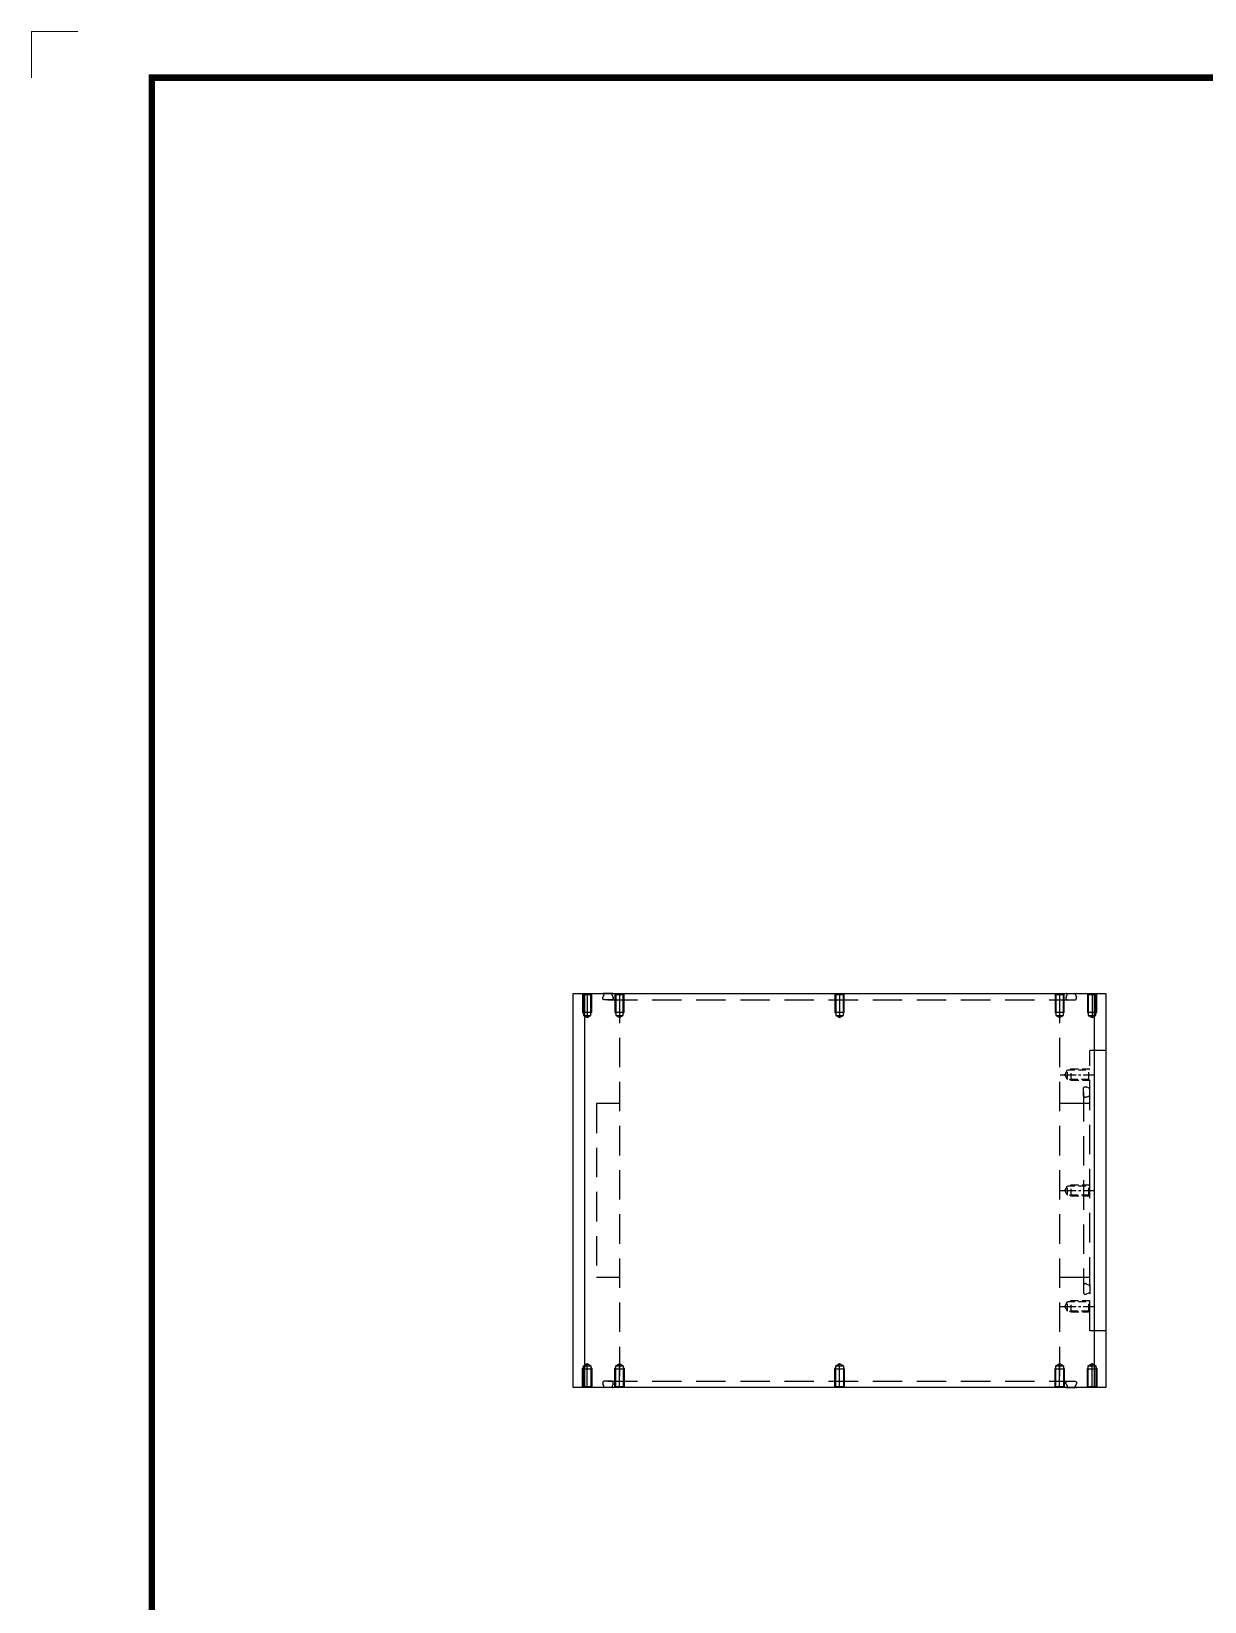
# Model space of a CAD drawing. Header units: millimetres. Extents: x -4251 to 2609, y -1673 to 4048.
# Drawn here: x -4251 to -3744, y 156 to 834 of the extents above; entities that cross this region are included whole.
import ezdxf
from ezdxf.enums import TextEntityAlignment as Align

# ---------------------------------------------------------------- set-up
doc = ezdxf.new("R2010")
doc.units = ezdxf.units.MM
for name, pattern in [('CENTER', [50.8, 31.75, -6.35, 6.35, -6.35]), ('CENTER1', [10, 7, -1, 1, -1]), ('HIDDEN2', [4.7625, 3.175, -1.5875]), ('HIDDENX2', [19.05, 12.7, -6.35])]:
    doc.linetypes.add(name, pattern=pattern)
doc.layers.add('CENTER', color=1, linetype='CENTER')
doc.layers.add('FORMAT-1', color=7, linetype='Continuous')
doc.styles.add('HAN', font='')
doc.styles.get('HAN').set_extended_font_data('GulimChe')

# ---------------------------------------------------------------- blocks, each defined once
blk = doc.blocks.new('A$C4A8E0548')
at = {"color": 2, "linetype": 'HIDDENX2'}
for p, q in [((-2.23, 1.13), (-1.78, 2.14)), ((-2.14, 2.7), (2.14, 2.7)), ((-1.5, 0), (1.5, 0)), ((1.78, 2.14), (2.23, 1.13))]:
    blk.add_line(p, q, dxfattribs=at)
for centre, radius, start, end in [((-1.5, 0.8), 0.8, 156, 228.59038), ((-2.14, 2.3), 0.4, 336, 90), ((-1.5, 0.8), 0.8, 228.59038, 270), ((1.5, 0.8), 0.8, 270, 311.40962), ((2.14, 2.3), 0.4, 90, 204), ((1.5, 0.8), 0.8, 311.40962, 24)]:
    blk.add_arc(centre, radius, start, end, dxfattribs=at)
blk = doc.blocks.new('format-3')
at = {"color": 3, "lineweight": 9}
for p in [(0, 286.3), (5, 291.3)]:
    blk.add_line(p, (0, 291.3), dxfattribs=at)
at = {"layer": 'FORMAT-1', "const_width": 0.7}
blk.add_lwpolyline([(13, 5), (13, 286.3), (414.5, 286.3), (414.5, 5)], close=True, dxfattribs=at)
at = {"style": 'HAN'}
for tag, height, p in [('MODEL-NAME', 3, (386.1, 31.53)), ('SCALE', 2.7, (320.81, 26.29)), ('PART-NAME', 3, (386.1, 26.29)), ('DWG-NO', 3, (386.1, 21.01)), ('DRA-BY', 3, (260.72, 19.44)), ('CH-BY', 3, (277.21, 19.44)), ('APP-BY', 3, (293.7, 19.44)), ('관련업체', 3, (333.52, 9.26)), ('DRA-DATE', 2.5, (260.72, 7.47)), ('CH-DATE', 2.5, (277.21, 7.47)), ('APP-DATE', 2.5, (293.7, 7.47))]:
    blk.add_attdef(tag, text='', height=height, dxfattribs=at).set_placement(p, align=Align.MIDDLE_CENTER)

msp = doc.modelspace()

# ---------------------------------------------------------------- linework, layer by layer
at = {"color": 4}
for p, q in [((-4011.9328, 248.6443, 0), (-4011.9328, 418.6443, 0)), ((-3791.9328, 248.6443, 0), (-3791.9328, 418.6443, 0))]:
    msp.add_line(p, q, dxfattribs=at)
at = {"color": 2, "linetype": 'HIDDENX2'}
for p, q in [((-4001.9328, 415.9443, 0), (-3801.9328, 415.9443, 0)), ((-3996.9328, 418.6443, 0), (-3996.9328, 248.6443, 0)), ((-3806.9328, 418.6443, 0), (-3806.9328, 248.6443, 0)), ((-4012.9328, 410.6443, 0), (-4008.9328, 410.6443, 0)), ((-4012.5539, 409.2443, 0), (-4009.3117, 409.2443, 0)), ((-3998.9328, 410.6443, 0), (-3994.9328, 410.6443, 0)), ((-3998.5539, 409.2443, 0), (-3995.3117, 409.2443, 0)), ((-3903.9328, 410.6443, 0), (-3899.9328, 410.6443, 0)), ((-3903.5539, 409.2443, 0), (-3900.3117, 409.2443, 0)), ((-3808.9328, 410.6443, 0), (-3804.9328, 410.6443, 0)), ((-3808.5539, 409.2443, 0), (-3805.3117, 409.2443, 0)), ((-3794.9328, 410.6443, 0), (-3790.9328, 410.6443, 0)), ((-3794.5539, 409.2443, 0), (-3791.3117, 409.2443, 0)), ((-3793.9328, 273.1443, 0), (-3793.9328, 394.1443, 0)), ((-3786.9328, 394.1443, 0), (-3793.9328, 394.1443, 0)), ((-3796.6328, 376.1443, 0), (-3796.6328, 291.1443, 0)), ((-4006.9328, 371.1443, 0), (-4006.9328, 296.1443, 0)), ((-3996.9328, 371.1443, 0), (-4006.9328, 371.1443, 0)), ((-3793.9328, 371.1443, 0), (-3806.9328, 371.1443, 0)), ((-3996.9328, 296.1443, 0), (-4006.9328, 296.1443, 0)), ((-3793.9328, 296.1443, 0), (-3806.9328, 296.1443, 0)), ((-3786.9328, 273.1443, 0), (-3793.9328, 273.1443, 0)), ((-4012.5539, 258.0443, 0), (-4009.3117, 258.0443, 0)), ((-3998.5539, 258.0443, 0), (-3995.3117, 258.0443, 0)), ((-3903.5539, 258.0443, 0), (-3900.3117, 258.0443, 0)), ((-3808.5539, 258.0443, 0), (-3805.3117, 258.0443, 0)), ((-3794.5539, 258.0443, 0), (-3791.3117, 258.0443, 0)), ((-4012.9328, 256.6443, 0), (-4008.9328, 256.6443, 0)), ((-4001.9328, 251.3443, 0), (-3801.9328, 251.3443, 0)), ((-3998.9328, 256.6443, 0), (-3994.9328, 256.6443, 0)), ((-3903.9328, 256.6443, 0), (-3899.9328, 256.6443, 0)), ((-3808.9328, 256.6443, 0), (-3804.9328, 256.6443, 0)), ((-3794.9328, 256.6443, 0), (-3790.9328, 256.6443, 0))]:
    msp.add_line(p, q, dxfattribs=at)
at = {"color": 1, "linetype": 'CENTER1'}
for p, q in [((-3806.7262, 383.6443, 0), (-3791.9328, 383.6443, 0)), ((-3806.7262, 333.6443, 0), (-3791.9328, 333.6443, 0)), ((-3806.7262, 283.6443, 0), (-3791.9328, 283.6443, 0))]:
    msp.add_line(p, q, dxfattribs=at)
at = {"color": 2, "linetype": 'HIDDEN2'}
for p, q in [((-3803.5328, 381.5773, 0), (-3803.5328, 385.7113, 0)), ((-3801.9328, 381.1443, 0), (-3801.9328, 386.1443, 0)), ((-3803.5328, 331.5773, 0), (-3803.5328, 335.7113, 0)), ((-3801.9328, 331.1443, 0), (-3801.9328, 336.1443, 0)), ((-3803.5328, 281.5773, 0), (-3803.5328, 285.7113, 0)), ((-3801.9328, 281.1443, 0), (-3801.9328, 286.1443, 0))]:
    msp.add_line(p, q, dxfattribs=at)
at = {"color": 4, "elevation": 0}
msp.add_lwpolyline([(-3786.9328, 418.6443), (-3786.9328, 248.6443), (-4016.9328, 248.6443), (-4016.9328, 418.6443)], close=True, dxfattribs=at)
at = {"color": 2, "linetype": 'HIDDENX2', "elevation": 0}
for points in [[(-4012.9328, 418.6443), (-4012.9328, 410.6443), (-4012.5539, 409.9881)], [(-4012.9328, 418.6443), (-4012.5539, 418.2654), (-4009.3117, 418.2654), (-4008.9328, 418.6443)], [(-4012.5539, 418.2654), (-4012.5539, 409.2443), (-4010.9328, 408.3084), (-4009.3117, 409.2443), (-4009.3117, 418.2654)], [(-4009.3117, 409.9881), (-4008.9328, 410.6443), (-4008.9328, 418.6443)], [(-3998.9328, 418.6443), (-3998.9328, 410.6443), (-3998.5539, 409.9881)], [(-3998.9328, 418.6443), (-3998.5539, 418.2654), (-3995.3117, 418.2654), (-3994.9328, 418.6443)], [(-3998.5539, 418.2654), (-3998.5539, 409.2443), (-3996.9328, 408.3084), (-3995.3117, 409.2443), (-3995.3117, 418.2654)], [(-3995.3117, 409.9881), (-3994.9328, 410.6443), (-3994.9328, 418.6443)], [(-3903.9328, 418.6443), (-3903.9328, 410.6443), (-3903.5539, 409.9881)], [(-3903.9328, 418.6443), (-3903.5539, 418.2654), (-3900.3117, 418.2654), (-3899.9328, 418.6443)], [(-3903.5539, 418.2654), (-3903.5539, 409.2443), (-3901.9328, 408.3084), (-3900.3117, 409.2443), (-3900.3117, 418.2654)], [(-3900.3117, 409.9881), (-3899.9328, 410.6443), (-3899.9328, 418.6443)], [(-3808.9328, 418.6443), (-3808.9328, 410.6443), (-3808.5539, 409.9881)], [(-3808.9328, 418.6443), (-3808.5539, 418.2654), (-3805.3117, 418.2654), (-3804.9328, 418.6443)], [(-3808.5539, 418.2654), (-3808.5539, 409.2443), (-3806.9328, 408.3084), (-3805.3117, 409.2443), (-3805.3117, 418.2654)], [(-3805.3117, 409.9881), (-3804.9328, 410.6443), (-3804.9328, 418.6443)], [(-3794.9328, 418.6443), (-3794.9328, 410.6443), (-3794.5539, 409.9881)], [(-3794.9328, 418.6443), (-3794.5539, 418.2654), (-3791.3117, 418.2654), (-3790.9328, 418.6443)], [(-3794.5539, 418.2654), (-3794.5539, 409.2443), (-3792.9328, 408.3084), (-3791.3117, 409.2443), (-3791.3117, 418.2654)], [(-3791.3117, 409.9881), (-3790.9328, 410.6443), (-3790.9328, 418.6443)], [(-4012.5539, 249.0232), (-4012.5539, 258.0443), (-4010.9328, 258.9803), (-4009.3117, 258.0443), (-4009.3117, 249.0232)], [(-3998.5539, 249.0232), (-3998.5539, 258.0443), (-3996.9328, 258.9803), (-3995.3117, 258.0443), (-3995.3117, 249.0232)], [(-3903.5539, 249.0232), (-3903.5539, 258.0443), (-3901.9328, 258.9803), (-3900.3117, 258.0443), (-3900.3117, 249.0232)], [(-3808.5539, 249.0232), (-3808.5539, 258.0443), (-3806.9328, 258.9803), (-3805.3117, 258.0443), (-3805.3117, 249.0232)], [(-3794.5539, 249.0232), (-3794.5539, 258.0443), (-3792.9328, 258.9803), (-3791.3117, 258.0443), (-3791.3117, 249.0232)], [(-4012.9328, 248.6443), (-4012.9328, 256.6443), (-4012.5539, 257.3006)], [(-4009.3117, 257.3006), (-4008.9328, 256.6443), (-4008.9328, 248.6443)], [(-3998.9328, 248.6443), (-3998.9328, 256.6443), (-3998.5539, 257.3006)], [(-3995.3117, 257.3006), (-3994.9328, 256.6443), (-3994.9328, 248.6443)], [(-3903.9328, 248.6443), (-3903.9328, 256.6443), (-3903.5539, 257.3006)], [(-3900.3117, 257.3006), (-3899.9328, 256.6443), (-3899.9328, 248.6443)], [(-3808.9328, 248.6443), (-3808.9328, 256.6443), (-3808.5539, 257.3006)], [(-3805.3117, 257.3006), (-3804.9328, 256.6443), (-3804.9328, 248.6443)], [(-3794.9328, 248.6443), (-3794.9328, 256.6443), (-3794.5539, 257.3006)], [(-3791.3117, 257.3006), (-3790.9328, 256.6443), (-3790.9328, 248.6443)], [(-4012.9328, 248.6443), (-4012.5539, 249.0232), (-4009.3117, 249.0232), (-4008.9328, 248.6443)], [(-3998.9328, 248.6443), (-3998.5539, 249.0232), (-3995.3117, 249.0232), (-3994.9328, 248.6443)], [(-3903.9328, 248.6443), (-3903.5539, 249.0232), (-3900.3117, 249.0232), (-3899.9328, 248.6443)], [(-3808.9328, 248.6443), (-3808.5539, 249.0232), (-3805.3117, 249.0232), (-3804.9328, 248.6443)], [(-3794.9328, 248.6443), (-3794.5539, 249.0232), (-3791.3117, 249.0232), (-3790.9328, 248.6443)]]:
    msp.add_lwpolyline(points, dxfattribs=at)
at = {"color": 2, "linetype": 'HIDDEN2', "elevation": 0}
for points in [[(-3794.3658, 381.5773), (-3803.5328, 381.5773), (-3804.7262, 383.6443), (-3803.5328, 385.7113), (-3794.3658, 385.7113)], [(-3802.6828, 385.7113), (-3801.9328, 386.1443), (-3793.9328, 386.1443)], [(-3793.9328, 381.1443), (-3801.9328, 381.1443), (-3802.6828, 381.5773)], [(-3793.9328, 381.1443), (-3794.3658, 381.5773), (-3794.3658, 385.7113), (-3793.9328, 386.1443)], [(-3794.3658, 331.5773), (-3803.5328, 331.5773), (-3804.7262, 333.6443), (-3803.5328, 335.7113), (-3794.3658, 335.7113)], [(-3802.6828, 335.7113), (-3801.9328, 336.1443), (-3793.9328, 336.1443)], [(-3793.9328, 331.1443), (-3794.3658, 331.5773), (-3794.3658, 335.7113), (-3793.9328, 336.1443)], [(-3793.9328, 331.1443), (-3801.9328, 331.1443), (-3802.6828, 331.5773)], [(-3794.3658, 281.5773), (-3803.5328, 281.5773), (-3804.7262, 283.6443), (-3803.5328, 285.7113), (-3794.3658, 285.7113)], [(-3802.6828, 285.7113), (-3801.9328, 286.1443), (-3793.9328, 286.1443)], [(-3793.9328, 281.1443), (-3794.3658, 281.5773), (-3794.3658, 285.7113), (-3793.9328, 286.1443)], [(-3793.9328, 281.1443), (-3801.9328, 281.1443), (-3802.6828, 281.5773)]]:
    msp.add_lwpolyline(points, dxfattribs=at)
at = {"layer": 'CENTER'}
for p, q in [((-4010.9328, 418.6443, 0), (-4010.9328, 408.3084, 0)), ((-3996.9328, 418.6443, 0), (-3996.9328, 408.3084, 0)), ((-3901.9328, 418.6443, 0), (-3901.9328, 408.3084, 0)), ((-3806.9328, 418.6443, 0), (-3806.9328, 408.3084, 0)), ((-3792.9328, 418.6443, 0), (-3792.9328, 408.3084, 0)), ((-4010.9328, 248.6443, 0), (-4010.9328, 258.9803, 0)), ((-3996.9328, 248.6443, 0), (-3996.9328, 258.9803, 0)), ((-3901.9328, 248.6443, 0), (-3901.9328, 258.9803, 0)), ((-3806.9328, 248.6443, 0), (-3806.9328, 258.9803, 0)), ((-3792.9328, 248.6443, 0), (-3792.9328, 258.9803, 0))]:
    msp.add_line(p, q, dxfattribs=at)

# ---------------------------------------------------------------- block references
at = {"xscale": 4, "yscale": 4, "zscale": 4}
msp.add_blockref('format-3', (-4250.8841, -331.2667, 0), dxfattribs=at)
at = {"xscale": -1}
msp.add_blockref('A$C4A8E0548', (-4001.9328, 415.9443, 0), dxfattribs=at)
msp.add_blockref('A$C4A8E0548', (-3801.9328, 415.9443, 0))
for p, rotation in [((-3796.6328, 376.1443, 0), 270), ((-3801.9328, 251.3443, 0), 180)]:
    msp.add_blockref('A$C4A8E0548', p, dxfattribs=dict(at, rotation=rotation))
for p, rotation in [((-3796.6328, 291.1443, 0), 270), ((-4001.9328, 251.3443, 0), 180)]:
    msp.add_blockref('A$C4A8E0548', p, dxfattribs=dict(rotation=rotation))

doc.saveas('drawing.dxf')
